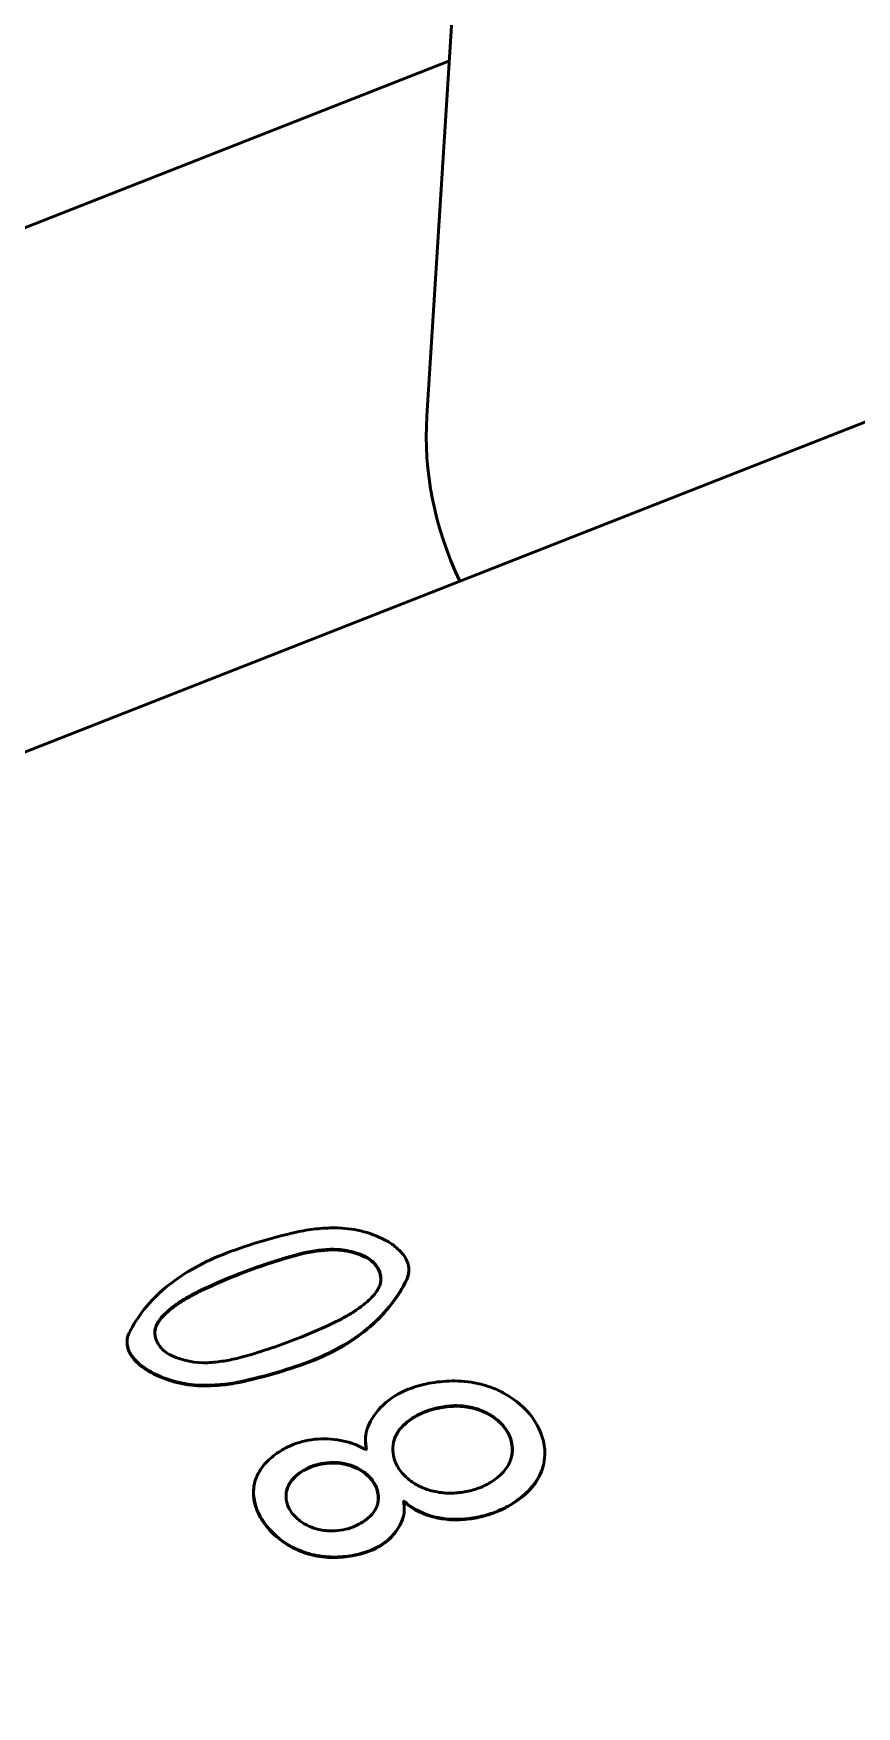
# Model space of a CAD drawing. Header units: millimetres. Extents: x -1259 to 2100, y -2965 to 1485.
# Drawn here: x 486.1 to 497.54, y 337.73 to 360.97 of the extents above; entities that cross this region are included whole.
import ezdxf

# ---------------------------------------------------------------- set-up
doc = ezdxf.new("R2010")
doc.units = ezdxf.units.MM
doc.header["$LTSCALE"] = 5
doc.layers.add('Visible (ISO)', color=7, linetype='Continuous', lineweight=50)

msp = doc.modelspace()

# ---------------------------------------------------------------- linework, layer by layer
at = {"layer": 'Visible (ISO)'}
for p, q in [((491.57, 355.661), (493.587, 387.468)), ((491.883, 360.594), (474.362, 353.713)), ((392.382, 314.23), (505.713, 358.738)), ((491.318, 343.768), (491.318, 343.76)), ((487.403, 342.802), (487.403, 342.811)), ((490.723, 341.505), (490.724, 341.513)), ((490.723, 341.293), (490.733, 341.297)), ((493.192, 341.088), (493.19, 341.08)), ((489.167, 340.79), (489.169, 340.799)), ((491.254, 340.582), (491.244, 340.578)), ((491.246, 340.377), (491.244, 340.37)), ((491.252, 340.574), (491.245, 340.572)), ((491.252, 340.574), (491.254, 340.582))]:
    msp.add_line(p, q, dxfattribs=at)
for centre, major_axis, ratio, start_param, end_param in [((500.926, 355.067), (-9.356, 0.593), 0.685053, 0, 0.36023), ((490.555, 343.741), (0.359, -0.143), 0.745633, 0.561327, 0.963012), ((490.554, 343.732), (0.359, -0.142), 0.745856, 0.559961, 0.961547), ((493.249, 338.986), (-8.101, 0.389), 0.672734, 5.301136, 5.378611), ((493.247, 338.998), (-8.097, 0.388), 0.672734, 5.301136, 5.378651), ((485.681, 347.715), (7.731, -0.736), 0.708354, 5.333633, 5.413872), ((490.498, 340.752), (0.359, -0.209), 0.71275, 1.018398, 1.418321), ((490.5, 340.76), (0.359, -0.209), 0.71232, 1.01925, 1.419272), ((490.516, 340.718), (0.33, -0.236), 0.773174, 0.770567, 1.166555), ((490.518, 340.726), (0.33, -0.237), 0.772729, 0.771801, 1.16789), ((489.962, 340.544), (0.304, -0.221), 0.750648, 3.896709, 4.305277), ((489.999, 340.518), (0.353, -0.212), 0.689901, 4.161925, 4.574242)]:
    msp.add_ellipse(centre, major_axis=major_axis, ratio=ratio, start_param=start_param, end_param=end_param, dxfattribs=at)
for points, knots in [([(488.729, 344.005), (488.891, 344.069), (489.058, 344.127), (489.402, 344.232), (489.579, 344.278), (489.758, 344.319)], [0, 0, 0, 0, 0.04591624, 0.04591624, 0.09190288, 0.09190288, 0.09190288, 0.09190288]), ([(489.758, 344.319), (489.844, 344.338), (489.932, 344.352), (490.111, 344.372), (490.203, 344.377), (490.294, 344.377)], [0, 0, 0, 0, 0.02187074, 0.02187074, 0.0439155, 0.0439155, 0.0439155, 0.0439155]), ([(490.294, 344.377), (490.415, 344.376), (490.536, 344.362), (490.769, 344.307), (490.881, 344.265), (490.982, 344.213)], [0, 0, 0, 0, 0.02895113, 0.02895113, 0.05859624, 0.05859624, 0.05859624, 0.05859624]), ([(490.205, 344.078), (490.13, 344.074), (490.056, 344.066), (489.912, 344.043), (489.841, 344.028), (489.773, 344.009)], [0, 0, 0, 0, 0.0180603, 0.0180603, 0.03601367, 0.03601367, 0.03601367, 0.03601367]), ([(490.701, 343.986), (490.626, 344.02), (490.544, 344.046), (490.376, 344.077), (490.289, 344.083), (490.205, 344.078)], [0, 0, 0, 0, 0.02103243, 0.02103243, 0.04155381, 0.04155381, 0.04155381, 0.04155381]), ([(490.982, 344.213), (491.03, 344.188), (491.075, 344.159), (491.156, 344.097), (491.193, 344.063), (491.224, 344.026)], [0, 0, 0, 0, 0.0142434, 0.0142434, 0.02857688, 0.02857688, 0.02857688, 0.02857688]), ([(487.431, 342.918), (487.489, 343.034), (487.56, 343.145), (487.73, 343.356), (487.828, 343.456), (488.048, 343.64), (488.17, 343.724), (488.435, 343.877), (488.577, 343.946), (488.729, 344.005)], [0, 0, 0, 0, 0.043807, 0.043807, 0.0870851, 0.0870851, 0.1299533, 0.1299533, 0.172765, 0.172765, 0.172765, 0.172765]), ([(489.773, 344.009), (489.634, 343.971), (489.498, 343.93), (489.229, 343.841), (489.097, 343.794), (488.968, 343.743)], [0, 0, 0, 0, 0.0364797, 0.0364797, 0.07295946, 0.07295946, 0.07295946, 0.07295946]), ([(489.772, 344), (489.634, 343.962), (489.497, 343.921), (489.229, 343.832), (489.097, 343.784), (488.968, 343.734)], [0, 0, 0, 0, 0.03647941, 0.03647941, 0.0729589, 0.0729589, 0.0729589, 0.0729589]), ([(490.204, 344.069), (490.13, 344.065), (490.056, 344.057), (489.911, 344.034), (489.841, 344.019), (489.772, 344)], [0, 0, 0, 0, 0.01805894, 0.01805894, 0.03601173, 0.03601173, 0.03601173, 0.03601173]), ([(490.847, 343.87), (490.828, 343.892), (490.806, 343.912), (490.757, 343.947), (490.73, 343.963), (490.7, 343.977)], [0, 0, 0, 0, 0.00840544, 0.00840544, 0.01674027, 0.01674027, 0.01674027, 0.01674027]), ([(490.847, 343.88), (490.829, 343.901), (490.807, 343.921), (490.758, 343.956), (490.73, 343.972), (490.701, 343.986)], [0, 0, 0, 0, 0.00840975, 0.00840975, 0.01674845, 0.01674845, 0.01674845, 0.01674845]), ([(491.224, 344.026), (491.248, 343.999), (491.268, 343.97), (491.298, 343.91), (491.309, 343.879), (491.32, 343.816), (491.321, 343.785), (491.313, 343.724), (491.304, 343.694), (491.291, 343.666)], [0, 0, 0, 0, 0.01084531, 0.01084531, 0.02160922, 0.02160922, 0.03223192, 0.03223192, 0.04267677, 0.04267677, 0.04267677, 0.04267677]), ([(491.291, 343.666), (491.233, 343.547), (491.162, 343.431), (490.992, 343.212), (490.894, 343.109), (490.674, 342.918), (490.552, 342.831), (490.288, 342.674), (490.146, 342.604), (489.995, 342.545)], [0, 0, 0, 0, 0.0436851, 0.0436851, 0.0868429, 0.0868429, 0.129592, 0.129592, 0.1722832, 0.1722832, 0.1722832, 0.1722832]), ([(490.911, 343.565), (490.924, 343.596), (490.93, 343.629), (490.932, 343.696), (490.927, 343.73), (490.916, 343.763)], [0, 0, 0, 0, 0.01135824, 0.01135824, 0.0229261, 0.0229261, 0.0229261, 0.0229261]), ([(488.449, 343.52), (488.395, 343.495), (488.344, 343.468), (488.243, 343.413), (488.194, 343.385), (488.147, 343.355)], [0, 0, 0, 0, 0.01585173, 0.01585173, 0.03170337, 0.03170337, 0.03170337, 0.03170337]), ([(488.448, 343.51), (488.395, 343.485), (488.343, 343.459), (488.243, 343.404), (488.194, 343.375), (488.147, 343.345)], [0, 0, 0, 0, 0.01585153, 0.01585153, 0.03170296, 0.03170296, 0.03170296, 0.03170296]), ([(490.571, 343.224), (490.619, 343.255), (490.665, 343.289), (490.751, 343.36), (490.791, 343.398), (490.827, 343.437)], [0, 0, 0, 0, 0.01636565, 0.01636565, 0.03281947, 0.03281947, 0.03281947, 0.03281947]), ([(490.827, 343.437), (490.846, 343.456), (490.862, 343.477), (490.889, 343.52), (490.901, 343.542), (490.911, 343.565)], [0, 0, 0, 0, 0.00816866, 0.00816866, 0.016422, 0.016422, 0.016422, 0.016422]), ([(488.147, 343.345), (488.098, 343.315), (488.053, 343.282), (487.967, 343.212), (487.927, 343.175), (487.891, 343.137)], [0, 0, 0, 0, 0.01633527, 0.01633527, 0.03275973, 0.03275973, 0.03275973, 0.03275973]), ([(488.147, 343.355), (488.099, 343.324), (488.053, 343.291), (487.968, 343.221), (487.928, 343.185), (487.892, 343.146)], [0, 0, 0, 0, 0.01633595, 0.01633595, 0.03276173, 0.03276173, 0.03276173, 0.03276173]), ([(490.272, 343.057), (490.325, 343.082), (490.376, 343.108), (490.476, 343.164), (490.524, 343.193), (490.571, 343.224)], [0, 0, 0, 0, 0.01574971, 0.01574971, 0.03149932, 0.03149932, 0.03149932, 0.03149932]), ([(487.498, 342.563), (487.475, 342.591), (487.455, 342.62), (487.424, 342.679), (487.414, 342.71), (487.402, 342.771), (487.401, 342.801), (487.409, 342.861), (487.418, 342.89), (487.431, 342.918)], [0, 0, 0, 0, 0.01087225, 0.01087225, 0.02166283, 0.02166283, 0.03231179, 0.03231179, 0.04278236, 0.04278236, 0.04278236, 0.04278236]), ([(487.809, 343.022), (487.797, 342.992), (487.79, 342.96), (487.789, 342.896), (487.794, 342.863), (487.805, 342.83)], [0, 0, 0, 0, 0.01121573, 0.01121573, 0.02263574, 0.02263574, 0.02263574, 0.02263574]), ([(487.892, 343.146), (487.874, 343.127), (487.858, 343.107), (487.83, 343.066), (487.819, 343.044), (487.809, 343.022)], [0, 0, 0, 0, 0.00814539, 0.00814539, 0.01637582, 0.01637582, 0.01637582, 0.01637582]), ([(487.891, 343.137), (487.873, 343.118), (487.857, 343.098), (487.83, 343.057), (487.818, 343.035), (487.809, 343.013)], [0, 0, 0, 0, 0.00814431, 0.00814431, 0.0163731, 0.0163731, 0.0163731, 0.0163731]), ([(487.498, 342.554), (487.45, 342.609), (487.419, 342.67), (487.407, 342.731), (487.403, 342.755), (487.401, 342.779), (487.403, 342.802)], [-1.5707963, -1.5707963, -1.5707963, -1.5707963, -1.113424, -1.113424, -1.113424, -0.9366006, -0.9366006, -0.9366006, -0.9366006]), ([(487.805, 342.83), (487.812, 342.809), (487.821, 342.788), (487.845, 342.748), (487.86, 342.728), (487.876, 342.709)], [0, 0, 0, 0, 0.00749917, 0.00749917, 0.01503178, 0.01503178, 0.01503178, 0.01503178]), ([(487.876, 342.709), (487.895, 342.687), (487.916, 342.668), (487.966, 342.632), (487.993, 342.616), (488.022, 342.602)], [0, 0, 0, 0, 0.00835341, 0.00835341, 0.01663391, 0.01663391, 0.01663391, 0.01663391]), ([(488.958, 342.571), (489.096, 342.608), (489.231, 342.649), (489.498, 342.736), (489.629, 342.783), (489.757, 342.834)], [0, 0, 0, 0, 0.0362469, 0.0362469, 0.07249386, 0.07249386, 0.07249386, 0.07249386]), ([(487.738, 342.375), (487.69, 342.401), (487.646, 342.43), (487.566, 342.493), (487.53, 342.527), (487.498, 342.563)], [0, 0, 0, 0, 0.014091, 0.014091, 0.02827231, 0.02827231, 0.02827231, 0.02827231]), ([(488.523, 342.504), (488.598, 342.508), (488.673, 342.516), (488.818, 342.538), (488.889, 342.553), (488.958, 342.571)], [0, 0, 0, 0, 0.0182188, 0.0182188, 0.03633571, 0.03633571, 0.03633571, 0.03633571]), ([(489.995, 342.545), (489.832, 342.481), (489.665, 342.424), (489.321, 342.322), (489.145, 342.277), (488.965, 342.239)], [0, 0, 0, 0, 0.04594796, 0.04594796, 0.09196619, 0.09196619, 0.09196619, 0.09196619]), ([(488.427, 342.183), (488.307, 342.186), (488.186, 342.204), (488.069, 342.235), (487.952, 342.266), (487.84, 342.311), (487.737, 342.366)], [-2.6561201, -2.6561201, -2.6561201, -2.6561201, -2.3272292, -2.3272292, -2.3272292, -1.9983383, -1.9983383, -1.9983383, -1.9983383]), ([(488.428, 342.192), (488.307, 342.195), (488.186, 342.213), (487.952, 342.275), (487.839, 342.32), (487.738, 342.375)], [0, 0, 0, 0, 0.02907119, 0.02907119, 0.05883924, 0.05883924, 0.05883924, 0.05883924]), ([(488.964, 342.23), (488.878, 342.212), (488.79, 342.199), (488.61, 342.184), (488.519, 342.181), (488.427, 342.183)], [0, 0, 0, 0, 0.02195783, 0.02195783, 0.04408733, 0.04408733, 0.04408733, 0.04408733]), ([(488.965, 342.239), (488.879, 342.221), (488.791, 342.208), (488.611, 342.192), (488.52, 342.19), (488.428, 342.192)], [0, 0, 0, 0, 0.02195878, 0.02195878, 0.04409052, 0.04409052, 0.04409052, 0.04409052]), ([(491.311, 342.134), (491.403, 342.17), (491.501, 342.198), (491.705, 342.237), (491.81, 342.248), (491.917, 342.25)], [0, 0, 0, 0, 0.02599601, 0.02599601, 0.05198596, 0.05198596, 0.05198596, 0.05198596]), ([(491.311, 342.134), (491.175, 342.08), (491.056, 342.006), (490.865, 341.826), (490.794, 341.72), (490.75, 341.607)], [-0.07725089, -0.07725089, -0.07725089, -0.07725089, -0.03866683, -0.03866683, 0, 0, 0, 0]), ([(492.274, 342.216), (492.341, 342.201), (492.406, 342.182), (492.534, 342.134), (492.596, 342.106), (492.654, 342.073)], [0, 0, 0, 0, 0.01642613, 0.01642613, 0.03309148, 0.03309148, 0.03309148, 0.03309148]), ([(491.544, 341.817), (491.481, 341.793), (491.423, 341.763), (491.316, 341.693), (491.268, 341.654), (491.226, 341.61)], [0, 0, 0, 0, 0.01772341, 0.01772341, 0.03555699, 0.03555699, 0.03555699, 0.03555699]), ([(491.545, 341.825), (491.483, 341.801), (491.424, 341.771), (491.317, 341.701), (491.269, 341.662), (491.227, 341.618)], [0, 0, 0, 0, 0.0177236, 0.0177236, 0.03555816, 0.03555816, 0.03555816, 0.03555816]), ([(491.956, 341.899), (491.883, 341.896), (491.811, 341.888), (491.673, 341.861), (491.606, 341.842), (491.544, 341.817)], [0, 0, 0, 0, 0.01776325, 0.01776325, 0.03542042, 0.03542042, 0.03542042, 0.03542042]), ([(491.957, 341.907), (491.884, 341.904), (491.812, 341.896), (491.674, 341.869), (491.608, 341.85), (491.545, 341.825)], [0, 0, 0, 0, 0.01776434, 0.01776434, 0.03542183, 0.03542183, 0.03542183, 0.03542183]), ([(492.181, 341.877), (492.144, 341.886), (492.106, 341.891), (492.031, 341.898), (491.993, 341.9), (491.956, 341.899)], [0, 0, 0, 0, 0.00918697, 0.00918697, 0.01827372, 0.01827372, 0.01827372, 0.01827372]), ([(492.183, 341.885), (492.145, 341.894), (492.108, 341.899), (492.032, 341.907), (491.994, 341.908), (491.957, 341.907)], [0, 0, 0, 0, 0.00918874, 0.00918874, 0.01827658, 0.01827658, 0.01827658, 0.01827658]), ([(492.515, 341.737), (492.467, 341.772), (492.414, 341.803), (492.302, 341.853), (492.243, 341.872), (492.183, 341.885)], [0, 0, 0, 0, 0.01515634, 0.01515634, 0.03003289, 0.03003289, 0.03003289, 0.03003289]), ([(490.733, 341.297), (490.72, 341.35), (490.715, 341.403), (490.721, 341.507), (490.731, 341.558), (490.75, 341.607)], [0, 0, 0, 0, 0.01669672, 0.01669672, 0.03310906, 0.03310906, 0.03310906, 0.03310906]), ([(491.226, 341.61), (491.204, 341.587), (491.184, 341.563), (491.151, 341.512), (491.137, 341.485), (491.126, 341.457)], [0, 0, 0, 0, 0.00932373, 0.00932373, 0.0187493, 0.0187493, 0.0187493, 0.0187493]), ([(491.227, 341.618), (491.205, 341.596), (491.186, 341.571), (491.152, 341.52), (491.138, 341.493), (491.127, 341.465)], [0, 0, 0, 0, 0.00932485, 0.00932485, 0.01875223, 0.01875223, 0.01875223, 0.01875223]), ([(492.659, 341.586), (492.639, 341.612), (492.617, 341.638), (492.569, 341.686), (492.542, 341.708), (492.514, 341.729)], [0, 0, 0, 0, 0.00904619, 0.00904619, 0.01805295, 0.01805295, 0.01805295, 0.01805295]), ([(492.66, 341.594), (492.641, 341.62), (492.619, 341.646), (492.57, 341.694), (492.544, 341.716), (492.515, 341.737)], [0, 0, 0, 0, 0.00905092, 0.00905092, 0.01806215, 0.01806215, 0.01806215, 0.01806215]), ([(492.742, 341.415), (492.734, 341.445), (492.723, 341.474), (492.695, 341.531), (492.678, 341.559), (492.659, 341.586)], [0, 0, 0, 0, 0.00909273, 0.00909273, 0.01822716, 0.01822716, 0.01822716, 0.01822716]), ([(492.743, 341.423), (492.736, 341.452), (492.725, 341.482), (492.697, 341.539), (492.68, 341.567), (492.66, 341.594)], [0, 0, 0, 0, 0.0090972, 0.0090972, 0.01823637, 0.01823637, 0.01823637, 0.01823637]), ([(489.336, 341.116), (489.387, 341.17), (489.445, 341.218), (489.575, 341.304), (489.646, 341.34), (489.722, 341.37)], [0, 0, 0, 0, 0.02179158, 0.02179158, 0.04344043, 0.04344043, 0.04344043, 0.04344043]), ([(489.722, 341.37), (489.824, 341.41), (489.937, 341.435), (490.055, 341.443), (490.174, 341.45), (490.297, 341.441), (490.418, 341.415)], [-3.1415927, -3.1415927, -3.1415927, -3.1415927, -2.796578, -2.796578, -2.796578, -2.4515632, -2.4515632, -2.4515632, -2.4515632]), ([(490.418, 341.415), (490.472, 341.404), (490.526, 341.387), (490.628, 341.346), (490.677, 341.321), (490.723, 341.293)], [0, 0, 0, 0, 0.01334662, 0.01334662, 0.0269158, 0.0269158, 0.0269158, 0.0269158]), ([(491.127, 341.465), (491.109, 341.42), (491.099, 341.372), (491.095, 341.272), (491.101, 341.221), (491.115, 341.171)], [0, 0, 0, 0, 0.01541065, 0.01541065, 0.03110975, 0.03110975, 0.03110975, 0.03110975]), ([(492.724, 341.127), (492.744, 341.172), (492.755, 341.221), (492.762, 341.321), (492.757, 341.372), (492.743, 341.423)], [0, 0, 0, 0, 0.01523933, 0.01523933, 0.03077768, 0.03077768, 0.03077768, 0.03077768]), ([(489.959, 341.061), (489.912, 341.043), (489.868, 341.02), (489.788, 340.967), (489.752, 340.938), (489.72, 340.905)], [0, 0, 0, 0, 0.01332007, 0.01332007, 0.02672493, 0.02672493, 0.02672493, 0.02672493]), ([(490.262, 341.11), (490.208, 341.109), (490.155, 341.104), (490.053, 341.085), (490.004, 341.071), (489.958, 341.053)], [0, 0, 0, 0, 0.01311453, 0.01311453, 0.02614297, 0.02614297, 0.02614297, 0.02614297]), ([(490.264, 341.118), (490.21, 341.117), (490.157, 341.112), (490.054, 341.093), (490.005, 341.079), (489.959, 341.061)], [0, 0, 0, 0, 0.01311536, 0.01311536, 0.02614402, 0.02614402, 0.02614402, 0.02614402]), ([(490.44, 341.091), (490.411, 341.098), (490.381, 341.103), (490.321, 341.109), (490.292, 341.11), (490.262, 341.11)], [0, 0, 0, 0, 0.00723236, 0.00723236, 0.01438727, 0.01438727, 0.01438727, 0.01438727]), ([(490.441, 341.099), (490.412, 341.106), (490.382, 341.111), (490.323, 341.117), (490.293, 341.118), (490.264, 341.118)], [0, 0, 0, 0, 0.00723379, 0.00723379, 0.01438961, 0.01438961, 0.01438961, 0.01438961]), ([(490.702, 340.981), (490.664, 341.008), (490.623, 341.033), (490.535, 341.073), (490.489, 341.088), (490.441, 341.099)], [0, 0, 0, 0, 0.01189819, 0.01189819, 0.02358028, 0.02358028, 0.02358028, 0.02358028]), ([(491.115, 341.171), (491.123, 341.143), (491.134, 341.116), (491.161, 341.062), (491.177, 341.035), (491.196, 341.009)], [0, 0, 0, 0, 0.00868228, 0.00868228, 0.01740272, 0.01740272, 0.01740272, 0.01740272]), ([(492.617, 340.969), (492.639, 340.993), (492.66, 341.018), (492.696, 341.07), (492.711, 341.098), (492.724, 341.127)], [0, 0, 0, 0, 0.00947544, 0.00947544, 0.01904752, 0.01904752, 0.01904752, 0.01904752]), ([(489.719, 340.897), (489.701, 340.878), (489.686, 340.859), (489.658, 340.818), (489.647, 340.796), (489.637, 340.774)], [0, 0, 0, 0, 0.00750292, 0.00750292, 0.0150836, 0.0150836, 0.0150836, 0.0150836]), ([(489.72, 340.905), (489.703, 340.886), (489.687, 340.867), (489.66, 340.826), (489.648, 340.804), (489.639, 340.782)], [0, 0, 0, 0, 0.00750382, 0.00750382, 0.01508593, 0.01508593, 0.01508593, 0.01508593]), ([(489.958, 341.053), (489.91, 341.034), (489.867, 341.012), (489.786, 340.959), (489.75, 340.929), (489.719, 340.897)], [0, 0, 0, 0, 0.01331993, 0.01331993, 0.02672404, 0.02672404, 0.02672404, 0.02672404]), ([(491.196, 341.009), (491.216, 340.982), (491.238, 340.955), (491.289, 340.906), (491.317, 340.882), (491.346, 340.86)], [0, 0, 0, 0, 0.00936243, 0.00936243, 0.01867994, 0.01867994, 0.01867994, 0.01867994]), ([(491.346, 340.86), (491.395, 340.825), (491.449, 340.794), (491.563, 340.744), (491.623, 340.725), (491.684, 340.713)], [0, 0, 0, 0, 0.01526595, 0.01526595, 0.030231, 0.030231, 0.030231, 0.030231]), ([(492.305, 340.767), (492.366, 340.791), (492.423, 340.82), (492.527, 340.888), (492.575, 340.927), (492.617, 340.969)], [0, 0, 0, 0, 0.01721039, 0.01721039, 0.03452254, 0.03452254, 0.03452254, 0.03452254]), ([(489.639, 340.782), (489.624, 340.746), (489.615, 340.707), (489.611, 340.629), (489.616, 340.588), (489.627, 340.548)], [0, 0, 0, 0, 0.01222132, 0.01222132, 0.02467558, 0.02467558, 0.02467558, 0.02467558]), ([(490.875, 340.508), (490.888, 340.544), (490.895, 340.581), (490.897, 340.657), (490.892, 340.696), (490.882, 340.734)], [0, 0, 0, 0, 0.0115921, 0.0115921, 0.02339444, 0.02339444, 0.02339444, 0.02339444]), ([(491.684, 340.713), (491.723, 340.705), (491.763, 340.699), (491.842, 340.692), (491.881, 340.691), (491.92, 340.692)], [0, 0, 0, 0, 0.00962572, 0.00962572, 0.01915927, 0.01915927, 0.01915927, 0.01915927]), ([(491.92, 340.692), (491.988, 340.693), (492.055, 340.701), (492.184, 340.726), (492.246, 340.744), (492.305, 340.767)], [0, 0, 0, 0, 0.01665197, 0.01665197, 0.03320895, 0.03320895, 0.03320895, 0.03320895]), ([(493.006, 340.75), (492.943, 340.683), (492.871, 340.622), (492.712, 340.516), (492.625, 340.471), (492.531, 340.434)], [0, 0, 0, 0, 0.0265712, 0.0265712, 0.05297407, 0.05297407, 0.05297407, 0.05297407]), ([(490.541, 340.22), (490.591, 340.24), (490.639, 340.265), (490.726, 340.322), (490.766, 340.354), (490.8, 340.39)], [0, 0, 0, 0, 0.01439035, 0.01439035, 0.02886802, 0.02886802, 0.02886802, 0.02886802]), ([(490.8, 340.39), (490.817, 340.407), (490.832, 340.426), (490.857, 340.466), (490.867, 340.487), (490.875, 340.508)], [0, 0, 0, 0, 0.00702579, 0.00702579, 0.01413544, 0.01413544, 0.01413544, 0.01413544]), ([(491.244, 340.578), (491.254, 340.535), (491.258, 340.492), (491.254, 340.408), (491.245, 340.367), (491.231, 340.327)], [0, 0, 0, 0, 0.01300371, 0.01300371, 0.02578401, 0.02578401, 0.02578401, 0.02578401]), ([(491.424, 340.452), (491.392, 340.468), (491.362, 340.487), (491.304, 340.528), (491.277, 340.551), (491.252, 340.574)], [0, 0, 0, 0, 0.00883661, 0.00883661, 0.0177526, 0.0177526, 0.0177526, 0.0177526]), ([(491.426, 340.459), (491.394, 340.476), (491.363, 340.495), (491.306, 340.536), (491.279, 340.558), (491.254, 340.582)], [0, 0, 0, 0, 0.00884037, 0.00884037, 0.01776071, 0.01776071, 0.01776071, 0.01776071]), ([(492.53, 340.427), (492.463, 340.401), (492.394, 340.379), (492.25, 340.345), (492.175, 340.333), (492.1, 340.326)], [0, 0, 0, 0, 0.01879394, 0.01879394, 0.03765417, 0.03765417, 0.03765417, 0.03765417]), ([(492.531, 340.434), (492.465, 340.408), (492.395, 340.386), (492.252, 340.353), (492.177, 340.341), (492.102, 340.333)], [0, 0, 0, 0, 0.01879405, 0.01879405, 0.03765488, 0.03765488, 0.03765488, 0.03765488]), ([(489.805, 340.306), (489.844, 340.278), (489.886, 340.253), (489.975, 340.213), (490.021, 340.198), (490.069, 340.187)], [0, 0, 0, 0, 0.01199825, 0.01199825, 0.02376811, 0.02376811, 0.02376811, 0.02376811]), ([(490.069, 340.187), (490.1, 340.18), (490.132, 340.175), (490.195, 340.169), (490.226, 340.167), (490.257, 340.167)], [0, 0, 0, 0, 0.00764633, 0.00764633, 0.01521686, 0.01521686, 0.01521686, 0.01521686]), ([(490.257, 340.167), (490.307, 340.168), (490.357, 340.173), (490.452, 340.19), (490.498, 340.203), (490.541, 340.22)], [0, 0, 0, 0, 0.01224289, 0.01224289, 0.02440853, 0.02440853, 0.02440853, 0.02440853]), ([(491.229, 340.32), (491.193, 340.225), (491.136, 340.138), (490.984, 339.99), (490.89, 339.931), (490.783, 339.889)], [0, 0, 0, 0, 0.03081512, 0.03081512, 0.06111075, 0.06111075, 0.06111075, 0.06111075]), ([(491.231, 340.327), (491.195, 340.232), (491.137, 340.144), (491.061, 340.071), (490.985, 339.997), (490.891, 339.938), (490.784, 339.896)], [-0.706072, -0.706072, -0.706072, -0.706072, -0.353036, -0.353036, -0.353036, 0, 0, 0, 0]), ([(492.1, 340.326), (492.055, 340.322), (492.01, 340.32), (491.919, 340.32), (491.873, 340.323), (491.827, 340.328)], [0, 0, 0, 0, 0.01106453, 0.01106453, 0.0222069, 0.0222069, 0.0222069, 0.0222069]), ([(492.102, 340.333), (492.057, 340.329), (492.012, 340.327), (491.921, 340.328), (491.875, 340.33), (491.829, 340.335)], [0, 0, 0, 0, 0.01106531, 0.01106531, 0.02220901, 0.02220901, 0.02220901, 0.02220901]), ([(490.784, 339.896), (490.706, 339.865), (490.623, 339.842), (490.45, 339.811), (490.361, 339.803), (490.27, 339.804)], [0, 0, 0, 0, 0.02206227, 0.02206227, 0.04426989, 0.04426989, 0.04426989, 0.04426989])]:
    msp.add_open_spline(points, degree=3, knots=knots, dxfattribs=at)
for points in [[(490.7, 343.977), (490.549, 344.046), (490.371, 344.078), (490.204, 344.069)], [(491.29, 343.657), (491.175, 343.418), (490.83, 342.973), (490.295, 342.654), (489.994, 342.536)], [(490.93, 343.642), (490.932, 343.679), (490.927, 343.717), (490.915, 343.754)], [(491.318, 343.76), (491.315, 343.724), (491.305, 343.69), (491.29, 343.657)], [(487.809, 343.013), (487.798, 342.987), (487.792, 342.96), (487.79, 342.933)], [(487.737, 342.366), (487.642, 342.418), (487.56, 342.482), (487.498, 342.554)], [(488.022, 342.602), (488.175, 342.532), (488.355, 342.496), (488.523, 342.504)], [(489.994, 342.536), (489.669, 342.409), (489.324, 342.306), (488.964, 342.23)], [(491.917, 342.25), (492.035, 342.253), (492.155, 342.241), (492.274, 342.216)], [(492.654, 342.073), (492.808, 341.987), (492.941, 341.872), (493.037, 341.741)], [(492.514, 341.729), (492.417, 341.8), (492.301, 341.852), (492.181, 341.877)], [(493.037, 341.741), (493.136, 341.604), (493.196, 341.45), (493.208, 341.299)], [(490.73, 341.295), (490.714, 341.366), (490.711, 341.437), (490.723, 341.505)], [(491.126, 341.457), (491.115, 341.432), (491.108, 341.406), (491.103, 341.38)], [(492.748, 341.201), (492.763, 341.27), (492.761, 341.343), (492.742, 341.415)], [(493.208, 341.299), (493.216, 341.193), (493.2, 341.089), (493.162, 340.993)], [(489.201, 340.909), (489.232, 340.985), (489.278, 341.055), (489.336, 341.116)], [(490.7, 340.973), (490.625, 341.029), (490.534, 341.07), (490.44, 341.091)], [(493.19, 341.08), (493.182, 341.048), (493.172, 341.017), (493.16, 340.986)], [(489.162, 340.667), (489.156, 340.751), (489.169, 340.834), (489.201, 340.909)], [(493.16, 340.986), (493.124, 340.897), (493.071, 340.814), (493.004, 340.742)], [(493.162, 340.993), (493.126, 340.904), (493.073, 340.822), (493.006, 340.75)], [(489.161, 340.659), (489.158, 340.703), (489.16, 340.748), (489.167, 340.79)], [(489.314, 340.263), (489.223, 340.388), (489.17, 340.526), (489.161, 340.659)], [(489.316, 340.271), (489.225, 340.396), (489.171, 340.534), (489.162, 340.667)], [(489.637, 340.774), (489.629, 340.753), (489.622, 340.732), (489.618, 340.71)], [(490.888, 340.55), (490.899, 340.606), (490.897, 340.667), (490.88, 340.726)], [(493.004, 340.742), (492.878, 340.608), (492.716, 340.5), (492.53, 340.427)], [(491.244, 340.37), (491.24, 340.353), (491.235, 340.336), (491.229, 340.32)], [(491.827, 340.328), (491.689, 340.342), (491.55, 340.385), (491.424, 340.452)], [(491.829, 340.335), (491.691, 340.349), (491.551, 340.393), (491.426, 340.459)], [(489.677, 339.947), (489.531, 340.029), (489.404, 340.14), (489.314, 340.263)], [(489.679, 339.955), (489.533, 340.037), (489.406, 340.147), (489.316, 340.271)], [(489.967, 339.833), (489.866, 339.858), (489.768, 339.897), (489.677, 339.947)], [(489.968, 339.841), (489.868, 339.866), (489.769, 339.904), (489.679, 339.955)], [(490.268, 339.796), (490.169, 339.796), (490.067, 339.809), (489.967, 339.833)], [(490.27, 339.804), (490.17, 339.804), (490.068, 339.816), (489.968, 339.841)], [(490.783, 339.889), (490.627, 339.827), (490.451, 339.796), (490.268, 339.796)]]:
    msp.add_open_spline(points, degree=3, dxfattribs=at)

doc.saveas('drawing.dxf')
